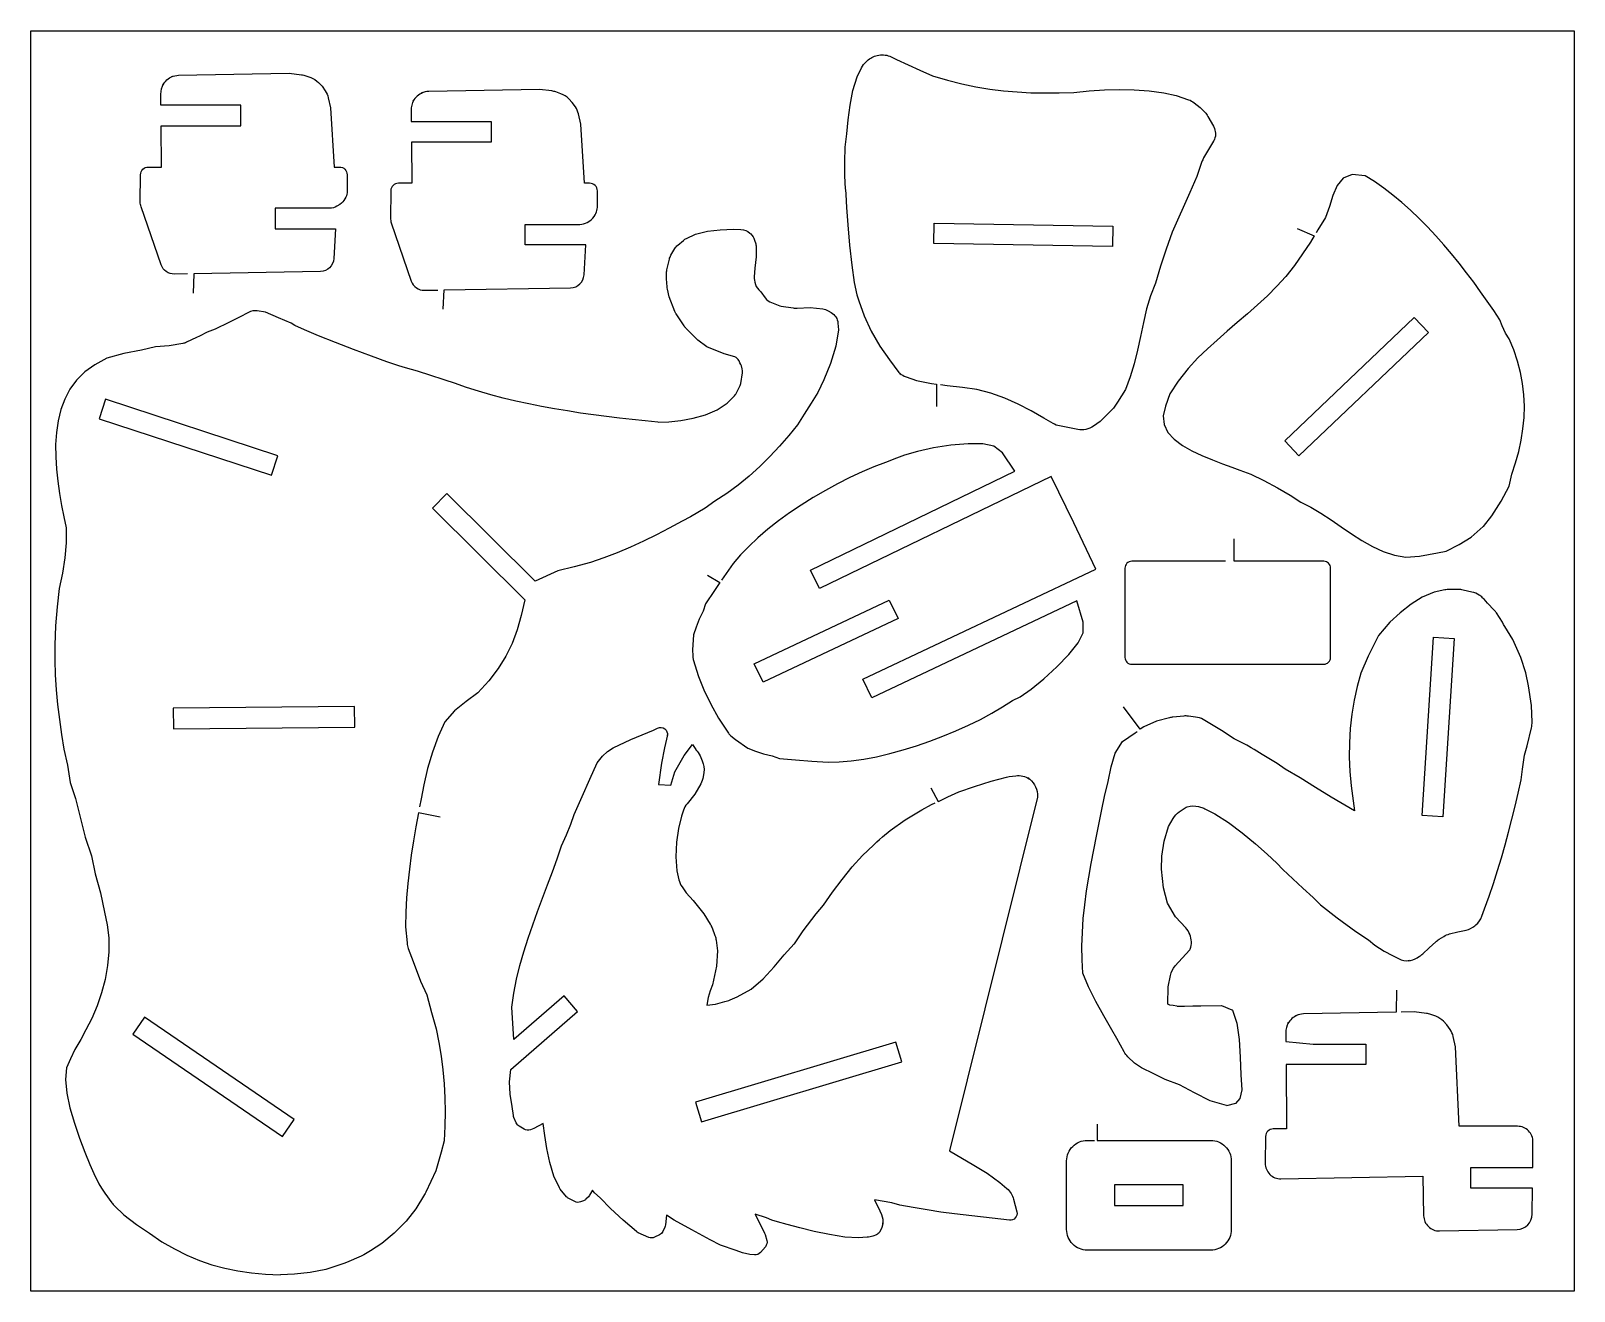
# Model space of a CAD drawing. Extents: x -150 to 150, y -272 to 496.
# Drawn here: x -150 to 150, y 251.5 to 496.5 of the extents above; entities that cross this region are included whole.
import ezdxf

# ---------------------------------------------------------------- set-up
doc = ezdxf.new("R2010")
doc.units = 0
doc.layers.add('Standard-Ebene', color=1, linetype='CONTINUOUS')

msp = doc.modelspace()

# ---------------------------------------------------------------- linework, layer by layer
at = {"layer": 'Standard-Ebene'}
for points in [[(-150, 251.47), (-150, 496.47), (150, 496.47), (150, 251.47), (-150, 251.47)], [(25.52, 455.11), (25.59, 459.11), (60.33, 458.52), (60.26, 454.53), (25.52, 455.11)], [(93.75, 416.74), (118.9, 440.72), (121.66, 437.82), (96.51, 413.84), (93.75, 416.74)], [(-136.71, 421.04), (-103.21, 410.07), (-101.97, 413.88), (-135.47, 424.84), (-136.71, 421.04)], [(-9.4, 373.43), (16.82, 385.81), (18.57, 382.21), (-7.66, 369.83), (-9.4, 373.43)], [(120.47, 343.93), (122.69, 378.61), (126.68, 378.36), (124.46, 343.68), (120.47, 343.93)], [(-122.28, 360.77), (-87.03, 361.11), (-87.07, 365.11), (-122.32, 364.77), (-122.28, 360.77)], [(-130.16, 301.43), (-101.06, 281.54), (-98.8, 284.84), (-127.9, 304.73), (-130.16, 301.43)], [(-19.64, 284.35), (19.3, 296.07), (18.15, 299.9), (-20.79, 288.18), (-19.64, 284.35)], [(60.68, 272.11), (60.68, 268.11), (74.02, 268.11), (74.02, 272.11), (60.68, 272.11)]]:
    msp.add_lwpolyline(points, close=True, dxfattribs=at)
for points in [[(8.35, 465.69), (8.25, 468.33), (8.23, 471.04), (8.31, 473.86), (8.59, 476.44), (8.87, 479.2), (9.24, 482.03), (9.79, 484.85), (10.63, 487.53), (11.5, 489.31, -0.090781), (12.36, 490.47), (12.55, 490.64, -0.07363), (13.51, 491.3), (13.72, 491.41, -0.073426), (14.83, 491.76), (14.83, 491.76, -0.157094), (17.26, 491.41), (18.25, 490.92), (22.83, 488.84), (25.3, 487.74), (28.18, 486.88), (30.98, 486.17), (33.7, 485.6), (36.39, 485.15), (39.05, 484.82), (41.71, 484.59), (44.39, 484.45), (47.11, 484.39), (49.89, 484.4), (52.76, 484.47), (55.73, 484.79), (58.68, 484.99), (61.6, 485.08), (64.49, 485.03), (67.37, 484.82), (70.23, 484.44), (72.66, 483.91), (75.04, 483.08, -0.077888), (76.13, 482.5), (77.32, 481.6), (78.22, 480.65, -0.062082), (78.8, 479.85), (79.87, 477.92), (80.07, 477.47, -0.233764), (79.95, 475.11), (79.9, 475.03), (77.98, 471.76, 0.049231), (77.65, 471.05), (76.64, 468.16), (75.28, 465.06), (71.85, 457.35), (70.68, 454.05), (69.62, 450.73), (68.63, 447.43), (67.67, 444.97), (66.9, 442.4), (66.26, 439.76), (65.68, 437.08), (65.1, 434.41), (64.47, 431.76), (63.71, 429.19), (62.78, 426.73), (62.01, 425.5), (61.22, 424.29), (60.43, 423.09), (57.87, 420.52), (56.56, 419.61, -0.203123), (53.5, 418.97), (49.98, 419.66, -0.084651), (48.72, 420.14), (46.92, 421.19), (44.47, 422.58), (41.94, 423.88), (39.33, 425.05), (36.64, 426.03), (33.87, 426.75), (31.1, 427.14), (28.13, 427.48), (26.85, 427.66)], [(-119.53, 449.22), (-122.11, 449.18, -0.324923), (-124.68, 450.97), (-128.58, 462.28, -0.089626), (-128.73, 463.22), (-128.67, 468.51, -0.410952), (-127.17, 470), (-124.59, 470), (-124.67, 478), (-109.18, 478), (-109.18, 482), (-124.71, 482), (-124.73, 484.13, -0.134236), (-124.2, 486.17), (-124.32, 485.95, -0.157823), (-122.5, 487.61), (-122.69, 487.52, -0.090486), (-121.29, 487.86), (-99.79, 488.24), (-97.38, 487.93, -0.05358), (-96.55, 487.73), (-95.6, 487.39, -0.115502), (-94.06, 486.4), (-93.4, 485.72), (-92.79, 484.83, -0.093453), (-92.19, 483.47), (-91.73, 481.48), (-91.01, 470), (-90.02, 470, -0.414214), (-88.52, 468.5), (-88.52, 465.31, -0.113968), (-88.79, 464.14), (-88.94, 463.84, -0.14498), (-89.96, 462.72), (-90.53, 462.38, -0.136074), (-91.9, 462), (-102.52, 462), (-102.52, 458), (-90.79, 458), (-91.11, 452.2, -0.393142), (-93.72, 449.68), (-118.29, 449.24), (-118.47, 445.5)], [(-69.83, 442.36), (-69.65, 446.1), (-45.08, 446.53, 0.393142), (-42.47, 449.05), (-42.15, 454.85), (-53.88, 454.85), (-53.88, 458.85), (-43.27, 458.85, 0.136074), (-41.89, 459.23), (-41.32, 459.57, 0.14498), (-40.3, 460.69), (-40.15, 460.99, 0.113968), (-39.88, 462.16), (-39.88, 465.35, 0.414214), (-41.38, 466.85), (-42.37, 466.85), (-43.09, 478.33), (-43.56, 480.32, 0.093453), (-44.15, 481.68), (-44.77, 482.57), (-45.43, 483.26, 0.115502), (-46.96, 484.24), (-47.92, 484.59, 0.05358), (-48.75, 484.79), (-51.15, 485.1), (-72.66, 484.71, 0.090486), (-74.05, 484.37), (-73.86, 484.46, 0.157823), (-75.69, 482.81), (-75.56, 483.02, 0.134236), (-76.1, 480.98), (-76.08, 478.85), (-60.55, 478.85), (-60.55, 474.85), (-76.03, 474.85), (-75.95, 466.85), (-78.53, 466.85, 0.410952), (-80.03, 465.37), (-80.09, 460.07, 0.089626), (-79.94, 459.13), (-76.05, 447.83, 0.324923), (-73.48, 446.03), (-70.9, 446.07)], [(8.35, 465.66), (8.4, 464.63), (8.56, 462.16), (8.82, 458.73), (9.15, 454.83), (9.56, 450.94), (10.03, 447.54), (10.53, 445.12), (10.96, 444), (11.98, 441.09), (13.35, 438.08), (15.04, 435.19), (16.88, 432.51), (18.71, 430.08), (18.95, 429.86), (19.2, 429.65), (18.89, 429.9, 0.088949), (20.12, 429.22), (22.16, 428.52), (25.1, 427.9), (26.02, 427.77), (26.02, 423.43)], [(-28.07, 420.37), (-25.99, 420.48), (-23.67, 420.73), (-21.25, 421.17), (-18.84, 421.85), (-16.59, 422.8), (-14.62, 424.07), (-13.19, 425.55, 0.07393), (-12.96, 425.87), (-12.12, 427.52, 0.08074), (-11.98, 427.93), (-11.68, 429.96, 0.08267), (-11.68, 430.4), (-11.75, 430.75), (-11.89, 431.35), (-12.01, 431.63), (-12.18, 431.96), (-12.34, 432.29), (-12.37, 432.36, 0.210797), (-13.18, 433.07), (-15.2, 433.71), (-18.62, 435.02), (-20.35, 436.33), (-22.68, 438.67, -0.050936), (-23.02, 439.1), (-24.55, 441.43, -0.053776), (-24.81, 441.93), (-25.89, 444.76), (-26.26, 446.27, -0.043358), (-26.33, 446.73), (-26.43, 448.25), (-26.41, 449.2, -0.077131), (-26.35, 450.02), (-25.88, 452.09, -0.079364), (-25.57, 452.87), (-24.81, 454.15, -0.081184), (-24.25, 454.8), (-23.16, 455.74, -0.067236), (-22.56, 456.13), (-20.81, 456.95), (-18.47, 457.53), (-15.98, 457.82), (-13.44, 457.89), (-11.98, 457.86, -0.182165), (-10.23, 457.15), (-10.07, 457.01, -0.135318), (-9.32, 455.8), (-9.09, 455.05, -0.074449), (-8.98, 454.27), (-9, 452.54), (-9.24, 450.36), (-9.37, 448.67, 0.061263), (-9.34, 448.02), (-9.27, 447.6, 0.160671), (-8.48, 446.12), (-8.08, 445.74), (-7.24, 444.57, 0.14606), (-6.03, 443.63), (-4.7, 443.12, 0.053198), (-4.16, 442.98), (-1.82, 442.61, 0.038746), (-1.41, 442.58), (-1.32, 442.58), (-1.03, 442.58), (1.51, 442.67), (3.93, 442.4, -0.102709), (4.96, 442.07), (5.58, 441.71, -0.243109), (6.9, 439.66), (7.03, 438.37), (6.48, 435.15), (5.42, 431.78), (4.15, 428.65), (2.97, 426.15), (1.66, 424.07), (0.35, 421.98), (-0.96, 419.9), (-2.66, 417.79), (-4.46, 415.71), (-6.35, 413.7), (-8.32, 411.75), (-10.38, 409.9), (-12.52, 408.14), (-14.74, 406.51), (-17.02, 405.02), (-18.95, 403.67), (-21.78, 401.98), (-23.37, 401.15), (-25.89, 399.79), (-28.4, 398.49), (-30.91, 397.25), (-33.45, 396.1), (-36, 395.01), (-38.59, 394.01), (-41.21, 393.09), (-44.36, 392.28), (-47.57, 391.47), (-51.95, 389.5), (-69.13, 406.54), (-71.95, 403.7), (-53.98, 385.88), (-54.67, 382.81), (-55.48, 380), (-56.47, 377.38), (-57.67, 374.89), (-59.15, 372.5), (-60.95, 370.14), (-63.12, 367.79), (-65.38, 366.08), (-67.63, 364.29), (-69.54, 362.14), (-70.81, 359.28), (-71.93, 356.23), (-72.87, 353.08), (-73.64, 349.91), (-74.15, 347.2), (-74.45, 345.59)], [(-67.29, 427.82), (-74.84, 430.29), (-77.2, 430.95), (-78.47, 431.33), (-80.78, 432.13), (-83.81, 433.23), (-87.25, 434.52), (-90.77, 435.89), (-94.06, 437.2), (-96.8, 438.34), (-98.68, 439.2), (-99.37, 439.66), (-101.89, 440.66), (-104.4, 441.8), (-106.04, 442.03, 0.16005), (-107.68, 441.74), (-109.42, 440.8), (-111.49, 439.78), (-114.15, 438.48), (-115.74, 437.88), (-117.24, 437.12), (-117.82, 436.87), (-119.75, 435.92, -0.071577), (-120.48, 435.69), (-123.13, 435.24), (-125.75, 435.02), (-128.51, 434.38), (-131.93, 433.74), (-135.21, 432.86), (-137.58, 431.53), (-139.51, 430.16), (-141.11, 428.58), (-142.4, 426.82), (-143.42, 424.89), (-144.18, 422.83), (-144.71, 420.66), (-145.03, 418.39), (-145.18, 416.06), (-145.16, 413.68), (-145.01, 411.29), (-144.76, 408.9), (-144.42, 406.53), (-144.02, 404.22), (-143.59, 401.98), (-143.15, 399.84), (-143.12, 396.96), (-143.38, 394.01), (-143.87, 391.02), (-144.53, 388.05), (-144.86, 384.47), (-145.19, 380.78), (-145.34, 377.03), (-145.37, 374.14), (-145.28, 371.26), (-145.09, 368.38), (-144.81, 365.5), (-144.46, 362.61), (-144.06, 359.71), (-143.62, 356.8), (-142.9, 353.72), (-142.37, 350.33), (-141.31, 347.22), (-140.44, 343.61), (-139.46, 339.73), (-138.21, 336.07), (-137.47, 332.57), (-136.46, 328.91), (-135.69, 325.15), (-135.14, 322.7), (-134.87, 320.12), (-134.86, 317.46), (-135.11, 314.77), (-135.57, 312.08), (-136.24, 309.44), (-137.1, 306.9), (-138.12, 304.49), (-139.29, 302.27), (-140.27, 300.37), (-141.45, 298.43), (-142.31, 296.62), (-143.08, 294.87), (-143.28, 292.6), (-143.02, 289.96), (-142.41, 287.09), (-141.55, 284.12), (-140.54, 281.21), (-139.49, 278.49), (-138.51, 276.11), (-137.76, 274.32), (-136.77, 272.34), (-136.25, 271.48), (-135.59, 270.54), (-134.24, 268.63, 0.047411), (-133.75, 268.05), (-131.91, 266.29), (-129.49, 264.45), (-126.97, 262.73), (-124.57, 261.04), (-122.11, 259.66), (-119.68, 258.47), (-117.25, 257.45), (-114.79, 256.61), (-112.3, 255.92), (-109.75, 255.39), (-107.11, 255), (-104.38, 254.75), (-101.52, 254.62)], [(-18.49, 390.63), (-16.04, 389.23), (-17.08, 387.7), (-18.84, 385.09), (-19.32, 383.68), (-20.07, 382.13), (-20.68, 380.55), (-21.16, 379.05), (-21.38, 376.13), (-21.35, 374.98, 0.068754), (-21.23, 374.26), (-20.2, 370.93), (-19.06, 368.07), (-18.43, 366.82), (-17.85, 365.55), (-16.35, 362.87), (-14.4, 359.97, 0.068754), (-13.91, 359.43), (-13.04, 358.69), (-10.62, 357.02), (-9.16, 356.46), (-7.55, 355.94), (-5.87, 355.55), (-4.47, 355.04), (-1.33, 354.77), (1.81, 354.52), (4.96, 354.29), (7.16, 354.34), (9.49, 354.55), (11.91, 354.9), (14.41, 355.37), (16.97, 355.96), (19.55, 356.67), (22.15, 357.47), (24.74, 358.36), (27.3, 359.33), (29.81, 360.37), (32.24, 361.47), (34.58, 362.62), (36.8, 363.81), (38.88, 365.03), (40.8, 366.27), (42.31, 367.02), (44.44, 368.51), (46.92, 370.52), (49.46, 372.83), (51.78, 375.23), (53.58, 377.5), (54.58, 379.43), (54.58, 381.54), (53.35, 385.66), (13.45, 366.82), (11.74, 370.44), (56.99, 391.81), (52.72, 400.85), (48.36, 409.85), (3.32, 388.04), (1.58, 391.64), (41.29, 410.87), (38.85, 414.42), (37.21, 415.75), (35.08, 416.18), (32.18, 416.2), (28.86, 415.91), (25.47, 415.38), (22.35, 414.71), (19.85, 413.98), (18.26, 413.39), (16.14, 412.56), (13.89, 411.71), (11.57, 410.73), (9.21, 409.63), (6.82, 408.42), (4.44, 407.13), (2.08, 405.74), (-0.24, 404.29), (-2.5, 402.77), (-4.67, 401.19), (-6.73, 399.58), (-8.67, 397.93), (-10.46, 396.26), (-12.08, 394.58), (-13.51, 392.9), (-15.3, 390.3), (-15.74, 389.66)], [(82.22, 393.35), (64.01, 393.35, 0.414214), (62.67, 392.01), (62.67, 374.68, 0.414214), (64.01, 373.35), (101.34, 373.35, 0.414214), (102.67, 374.68), (102.67, 392.01, 0.414214), (101.34, 393.35), (83.93, 393.35), (83.93, 397.71)], [(72.75, 306.88), (72.08, 306.98), (71.41, 307.07), (71.01, 307.28), (71.1, 310.6), (71.54, 312.81, -0.133195), (72.47, 314.69), (73.79, 316.19), (75.32, 317.81), (75.37, 317.97, 0.182725), (75.31, 320.8), (75.28, 320.88, 0.091717), (74.5, 322.1), (72.51, 324.24), (70.98, 326.91), (70.16, 329.88), (69.76, 333.49), (69.87, 336.02), (70.28, 338.93), (71.13, 341.78), (72.07, 343.37, -0.109379), (73.25, 344.63), (74.6, 345.55), (74.8, 345.61, -0.140065), (77, 345.67), (77.39, 345.56, -0.054135), (78.19, 345.26), (80.16, 344.25), (82.78, 342.55), (85.47, 340.54), (88.06, 338.43), (90.35, 336.41), (92.18, 334.69), (93.35, 333.46), (95.31, 331.64), (97.28, 329.83), (99.26, 328.01), (100.67, 326.56), (103.92, 324.01), (107.54, 321.39), (110.05, 319.75), (111.23, 318.73), (113.1, 317.55), (114.68, 316.69), (115.87, 316.11, 0.136777), (117.98, 315.72), (117.74, 315.7, 0.117425), (119.5, 316.29), (119.95, 316.57, 0.049049), (120.57, 317.05), (121.8, 318.21), (123.1, 319.4, -0.049877), (123.74, 319.87), (124.68, 320.44, -0.075278), (125.79, 320.9), (127.4, 321.3), (128.98, 321.65, 0.12117), (130.69, 322.49), (130.91, 322.67, 0.130226), (132.08, 324.35), (132.6, 325.76), (133.47, 328.24), (134.3, 330.73), (135.09, 333.21), (135.85, 335.71), (136.57, 338.21), (137.25, 340.71), (137.91, 343.23), (138.53, 345.76), (139.12, 348.3), (139.68, 350.86), (139.95, 352.97), (140.35, 355.65), (140.86, 357.45), (141.71, 361, 0.06807), (141.82, 362.08), (141.7, 365.3), (141.16, 369.13), (140.59, 371.66), (139.61, 374.68), (138.11, 378.18), (136.52, 380.66), (136.29, 381.09), (136.05, 381.5), (134.9, 383.3, 0.046861), (134.44, 383.88), (133.18, 385.21), (132.49, 385.98, 0.052775), (131.86, 386.54), (131.69, 386.67), (131.53, 386.78, 0.095465), (130.14, 387.38), (128.4, 387.77, 0.054487), (127.54, 387.87), (125.74, 387.88, 0.054546), (124.87, 387.79), (122.82, 387.34), (120.49, 386.35), (118.3, 384.99), (116.21, 383.35), (114.18, 381.54), (111.97, 378.91), (109.94, 374.93), (108.54, 371.63), (107.8, 369.02), (107.21, 366.35), (106.77, 363.63), (106.47, 360.87), (106.31, 358.09), (106.28, 355.3), (106.39, 352.51), (106.64, 349.72), (107.32, 344.86), (102.74, 347.5), (99.7, 349.39), (96.75, 351.24), (93.85, 352.94), (92.28, 354.06), (89.35, 355.77), (87.77, 356.77), (87.21, 357.09), (86.69, 357.44), (86.36, 357.61), (83.93, 358.83), (81.45, 360.47), (79.2, 361.85), (77.88, 362.59, 0.096779), (76.42, 363.07), (75.03, 363.25, 0.057004), (74.12, 363.26), (71.99, 363.05, 0.039993), (71.36, 362.93), (68.82, 362.26), (66.38, 361.2), (65.66, 360.69), (62.42, 365.06)], [(24.97, 349.29), (26.4, 346.67), (26.57, 346.75), (28.26, 347.57), (30.37, 348.53), (33.43, 349.57), (36.69, 350.63), (39.65, 351.4, -0.033649), (40.18, 351.5), (41.46, 351.66, -0.171388), (44.06, 351.07), (43.79, 351.25, -0.24225), (45.66, 348.1), (45.69, 347.49), (28.55, 278.77), (33.28, 275.95), (35.91, 274.42), (38.38, 272.57), (39.74, 271.41, -0.156425), (41.04, 269.34), (41.66, 266.91, -0.246527), (41.37, 265.7, -0.246527), (40.21, 265.25), (29.57, 266.48), (26.91, 266.84), (24.23, 267.25), (21.51, 267.71), (18.95, 268.17), (17.37, 268.63), (14, 269.24), (15.06, 267.09), (15.35, 266.36, -0.120458), (15.6, 264.48), (15.63, 264.73, -0.118617), (15, 262.96), (15, 262.95, -0.157176), (14.36, 262.44), (13.7, 262.18, -0.073876), (12.56, 261.93), (10.89, 261.8), (8.2, 261.99), (5.26, 262.45), (2.29, 263.07), (-0.52, 263.76), (-2.96, 264.42), (-4.83, 264.97), (-5.93, 265.29), (-7, 265.75), (-9.22, 266.46), (-7.36, 262.73, -0.048972), (-7.26, 262.49), (-6.95, 261.33, -0.246947), (-7.21, 260.11), (-8.17, 258.98, -0.24733), (-9.32, 258.51), (-10.24, 258.6), (-11.64, 258.93), (-12.92, 259.37), (-15.92, 260.42), (-17.95, 261.46), (-21.52, 263.36), (-24.92, 265.25), (-26.41, 266.24), (-26.63, 264.34, -0.080972), (-26.75, 263.93), (-27.17, 263.04, -0.168393), (-27.78, 262.42), (-28.74, 261.94, -0.221037), (-29.86, 261.91), (-31.95, 262.81, -0.077848), (-32.29, 263.03), (-34.89, 265.29), (-37.33, 267.52), (-39.36, 269.58), (-40.42, 270.58), (-40.84, 271.11), (-41.39, 270.12, -0.068797), (-41.62, 269.83), (-42.11, 269.34, -0.102459), (-42.57, 269.04), (-43.16, 268.81, -0.215687), (-44.26, 268.87), (-45.45, 269.48, -0.100993), (-45.86, 269.82), (-47.09, 271.29, -0.062525), (-47.26, 271.58), (-48.31, 273.8), (-49.12, 276.47), (-49.69, 279.19), (-50.08, 281.71), (-50.41, 284.07), (-52.22, 283.1), (-52.9, 282.82, -0.238242), (-54.1, 282.93), (-55.11, 283.55, -0.153845), (-55.63, 284.16), (-56.1, 285.25, -0.069388), (-56.2, 285.61), (-56.42, 287.35), (-56.8, 289.76), (-56.98, 292.18), (-56.69, 294.53), (-43.73, 305.86), (-46.36, 308.87), (-56.09, 300.37), (-56.49, 306.7), (-56.12, 309.41), (-55.6, 312.11), (-54.95, 314.79), (-54.19, 317.44), (-53.35, 320.08), (-52.44, 322.7), (-51.49, 325.3), (-50.53, 327.88), (-49.56, 330.45), (-48.61, 332.99), (-47.71, 335.51), (-46.87, 338.02), (-45.89, 340.16), (-45.06, 342.24), (-44.38, 344.16), (-42.85, 347.63), (-41.37, 351.02), (-39.89, 354.15), (-38.89, 355.46), (-37.91, 356.39), (-36.79, 357.07), (-33.39, 358.71), (-28.96, 360.54), (-28.16, 360.93, -0.280958), (-26.78, 360.8, -0.280958), (-26.27, 359.51), (-26.24, 359.64), (-26.84, 357.06), (-27.44, 354.13), (-28, 349.93), (-25.59, 349.8), (-24.81, 352.41), (-22.99, 355.6), (-21.36, 357.74), (-20.75, 356.74), (-20.74, 356.73, -0.091396), (-19.92, 355.53), (-19.48, 354.53, -0.143287), (-19.18, 352.3), (-19.31, 351.45, -0.090677), (-19.78, 350.09), (-20.91, 348.1), (-22.45, 346.21, 0.087572), (-23.13, 344.99), (-23.54, 343.8), (-24.09, 341.42), (-24.47, 338.73), (-24.61, 335.91), (-24.43, 333.17), (-24.03, 331.45, 0.094639), (-23.42, 330.08), (-22.6, 328.89), (-21.23, 327.4), (-19.18, 324.83), (-17.93, 322.82, -0.048975), (-17.59, 322.12), (-17.01, 320.59, -0.058588), (-16.79, 319.68), (-16.53, 317.6), (-16.75, 314.62), (-17.49, 311), (-17.95, 309.88), (-18.34, 308.52), (-18.6, 307.04), (-16.88, 307.26), (-15.07, 307.75, 0.064749), (-14.07, 308.09), (-12.7, 308.67), (-9.98, 310.16), (-7.63, 312.21), (-5.51, 314.5), (-3.55, 316.83), (-1.65, 319), (-1.62, 319), (-1.59, 319), (-1.58, 319), (0.14, 321.54), (2.68, 324.84), (4.05, 326.49), (5.86, 329.02), (7.72, 331.52), (9.64, 333.93), (11.66, 336.18), (13.78, 338.18), (14.45, 338.79), (15, 339.29), (15.56, 339.8), (17.01, 341.01), (19.99, 343.09), (23.22, 345.04), (25.08, 346.06), (25.81, 346.39)], [(82.4, 287.53), (79.27, 288.47), (76.22, 289.99), (73.29, 291.56), (70.5, 292.63), (68.32, 293.73), (65.88, 294.9), (64.55, 295.79), (63.25, 297.05, -0.073687), (62.53, 297.98), (61.09, 300.57), (60.12, 302.24), (58.55, 304.96), (57, 307.79), (55.61, 310.6), (54.51, 313.26), (54.35, 315.89), (54.32, 318.54), (54.4, 321.21), (54.59, 323.89), (54.88, 326.57), (55.23, 329.26), (55.65, 331.94), (56.12, 334.61), (56.62, 337.27), (57.15, 339.91), (57.68, 342.52), (58.2, 345.1), (58.71, 347.64), (59.44, 350.54), (60, 353.41), (60.8, 356.06), (62.23, 358.32), (64.69, 360), (65.05, 360.26)], [(-70.46, 343.6), (-74.66, 344.48), (-75.15, 341.75), (-75.62, 339.01), (-76.04, 336.25), (-76.41, 333.49), (-76.73, 330.71), (-76.96, 327.91), (-77.11, 325.11), (-77.16, 322.29), (-76.88, 319.15, 0.066968), (-76.64, 318.11), (-75.69, 315.56), (-74.24, 311.74), (-73.05, 309.04), (-72.09, 305.62), (-71.22, 302.47), (-70.67, 299.8), (-70.23, 297.13), (-69.89, 294.46), (-69.65, 291.77), (-69.51, 289.06), (-69.46, 286.31), (-69.52, 283.53), (-69.67, 280.7), (-70.21, 278.49), (-71.3, 274.85), (-73.21, 270.7, -0.031586), (-73.45, 270.25), (-75.17, 267.5), (-77.07, 265.07), (-79.36, 262.73), (-81.76, 260.73), (-83.98, 259.33), (-85.27, 258.53, -0.036497), (-85.79, 258.26), (-88.66, 257.03, -0.020792), (-88.97, 256.92), (-92.66, 255.68), (-95.69, 255.11), (-98.72, 254.79), (-101.49, 254.62)], [(115.46, 310), (115.42, 305.7), (97.39, 305.37, 0.090486), (96, 305.03), (96.19, 305.12, 0.157823), (94.36, 303.47), (94.48, 303.68, 0.134236), (93.95, 301.64), (93.97, 300.01), (99.26, 299.51), (109.5, 299.51), (109.5, 295.51), (94.01, 295.51), (94.1, 283.01), (91.52, 283.01, 0.410952), (90.02, 281.53), (89.96, 276.33, 0.202763), (90.84, 274.17, 0.202763), (93.01, 273.3), (120.62, 273.79), (120.75, 266.12, 0.414214), (123.81, 263.17), (138.9, 263.44, 0.40576), (141.85, 266.41), (141.9, 271.51), (129.9, 271.51), (129.95, 275.51), (141.95, 275.51), (142, 280.48, 0.417483), (139, 283.51), (127.68, 283.51), (126.95, 298.99), (126.49, 300.98, 0.093453), (125.89, 302.34), (125.28, 303.23), (124.62, 303.92, 0.115502), (123.09, 304.9), (122.13, 305.25, 0.05358), (121.3, 305.45), (118.89, 305.76), (116.36, 305.71)], [(57.31, 283.91), (57.31, 280.78), (79.35, 280.78, -0.414214), (83.35, 276.78), (83.35, 263.44, -0.414214), (79.35, 259.44), (55.35, 259.44, -0.414214), (51.35, 263.44), (51.35, 276.78, -0.414214), (55.35, 280.78), (56.79, 280.78)]]:
    msp.add_lwpolyline(points, format="xyb", dxfattribs=at)
for points in [[(132.36, 400.1), (133.97, 402.17), (135.83, 405.03), (137.34, 407.96), (137.9, 410.29), (138.63, 412.49), (139.23, 414.7), (139.71, 416.9), (140.05, 419.11), (140.26, 421.31), (140.32, 423.51), (140.23, 425.71), (139.98, 427.9), (139.58, 430.08), (139.01, 432.26), (138.27, 434.43), (137.35, 436.59), (136.68, 437.68), (135.99, 439.12), (135.55, 440.27), (134.36, 442.08), (133.12, 443.92), (131.82, 445.76), (130.48, 447.62), (129.09, 449.46), (127.66, 451.3), (126.18, 453.11), (124.66, 454.9), (123.11, 456.65), (121.51, 458.35), (119.88, 460), (118.21, 461.59), (116.5, 463.11), (114.77, 464.55), (113.01, 465.9), (111.21, 467.16), (109.39, 468.31), (106.84, 468.55), (105.09, 467.83), (103.92, 466.4), (103.12, 464.49), (102.44, 462.34), (101.66, 460.21), (100.2, 457.78), (99.85, 457.22)], [(96.17, 458.06), (99.49, 456.64), (98.72, 455.42), (97.2, 453.11), (95.62, 450.88), (93.96, 448.7), (92.21, 446.81), (90.37, 444.98), (88.46, 443.2), (86.5, 441.46), (84.52, 439.75), (82.55, 438.06), (80.6, 436.36), (78.7, 434.66), (76.87, 432.93), (75, 430.82), (73.04, 428.4), (71.41, 425.88), (70.57, 423.48), (70.1, 421.61), (70.29, 419.92), (71.04, 418.42), (72.26, 417.08), (73.84, 415.89), (75.66, 414.83), (77.64, 413.9), (79.67, 413.07), (81.64, 412.32), (83.45, 411.65), (85, 411.04), (87.16, 410.26), (89.68, 409.07), (92.31, 407.65), (94.79, 406.18), (96.88, 404.86), (98.84, 403.9), (100.79, 402.74), (102.75, 401.44), (104.72, 400.08), (106.71, 398.72), (108.73, 397.42), (110.78, 396.24), (112.89, 395.27), (115.05, 394.55), (117.27, 394.17), (119.96, 394.38), (123.42, 394.99), (125.15, 395.33), (127.67, 396.6), (130.01, 398.06), (132.32, 400.1)], [(-28.14, 420.4), (-30.61, 420.65), (-33.1, 420.91), (-35.6, 421.19), (-38.12, 421.49), (-40.65, 421.82), (-43.18, 422.18), (-45.71, 422.57), (-48.23, 422.99), (-50.74, 423.45), (-53.23, 423.95), (-55.71, 424.49), (-58.16, 425.08), (-60.58, 425.72), (-62.97, 426.41), (-65.31, 427.15), (-67.62, 427.95)], [(72.82, 306.85), (74.29, 306.89), (75.85, 306.93), (77.46, 306.91), (81.43, 306.99), (83.47, 306.14), (83.51, 306.14), (83.55, 306.13), (83.61, 306.11), (84.41, 303.59), (84.86, 300.41), (85.08, 296.94), (85.21, 293.55), (85.39, 290.62), (85.02, 288.89), (84.14, 287.94), (82.43, 287.49)]]:
    msp.add_lwpolyline(points, dxfattribs=at)

doc.saveas('drawing.dxf')
